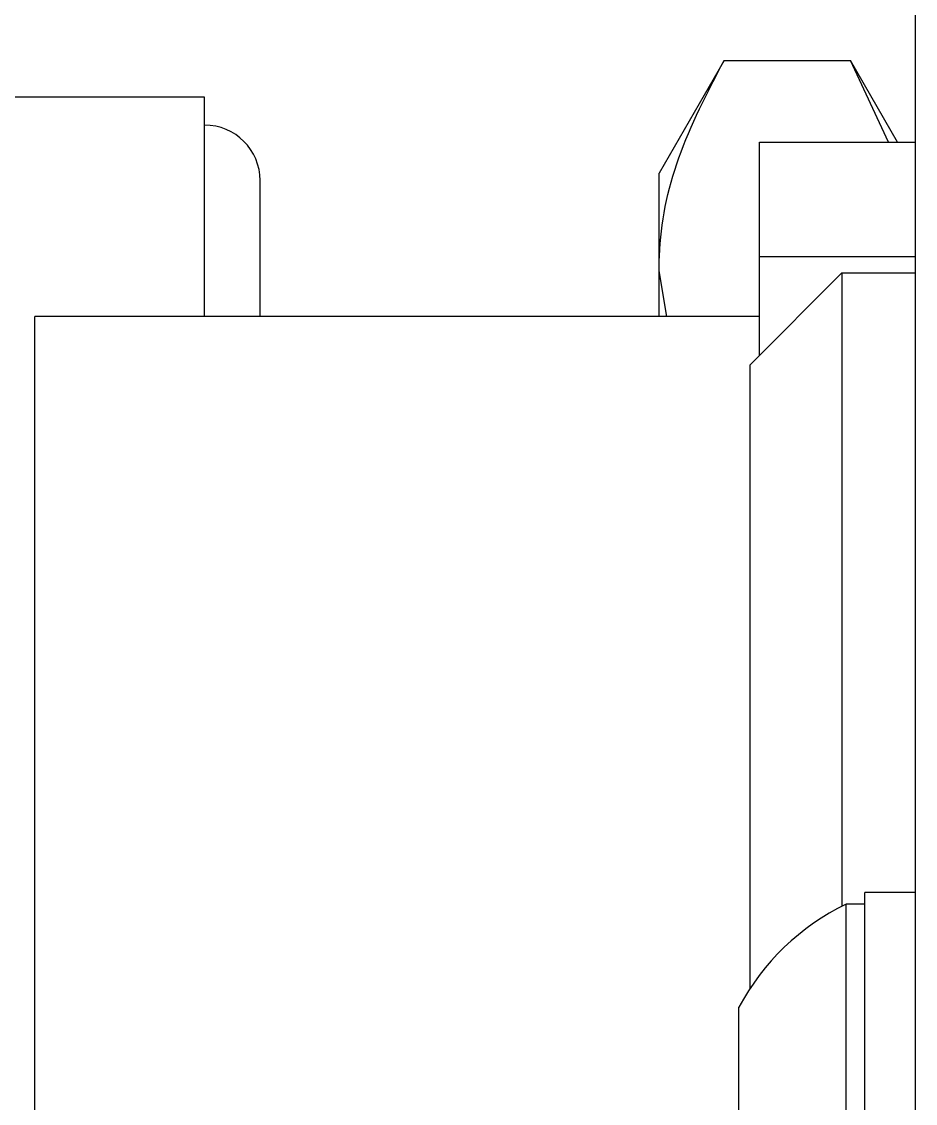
# Model space of a CAD drawing. Header units: millimetres. Extents: x 0 to 279, y 0 to 216.
# Drawn here: x 37.12 to 41.99, y 115.77 to 121.66 of the extents above; entities that cross this region are included whole.
import ezdxf

# ---------------------------------------------------------------- set-up
doc = ezdxf.new("R2010")
doc.units = ezdxf.units.MM

msp = doc.modelspace()

# ---------------------------------------------------------------- linework, layer by layer
at = {"color": 7, "linetype": 'Continuous', "lineweight": 25}
for p, q in [((41.9884, 59.3634), (41.9884, 129.3634)), ((40.9459, 121.4461), (40.5914, 120.8322)), ((40.9459, 121.4461), (41.6339, 121.4461)), ((41.891, 121.0009), (41.6339, 121.4461)), ((41.8411, 121.0009), (41.6339, 121.4461)), ((38.1142, 121.2449), (36.7807, 121.2449)), ((38.1142, 120.0509), (38.1142, 121.2449)), ((41.1384, 121.0009), (41.9884, 121.0009)), ((41.1384, 120.3759), (41.1384, 121.0009)), ((38.4165, 120.0509), (38.4165, 120.7913)), ((40.5914, 120.3004), (40.5914, 120.8322)), ((41.1384, 119.8384), (41.1384, 120.3759)), ((41.9884, 120.3759), (41.1384, 120.3759)), ((40.633, 120.0509), (40.5914, 120.3004)), ((40.5914, 120.0509), (40.5914, 120.3004)), ((41.5884, 120.2884), (41.0884, 119.7884)), ((41.5884, 120.2884), (41.5884, 116.84)), ((41.5884, 120.2884), (41.9884, 120.2884)), ((41.1384, 120.0509), (37.1884, 120.0509)), ((37.1884, 113.942), (37.1884, 120.0509)), ((41.0884, 116.393), (41.0884, 119.7884)), ((41.9884, 116.9134), (41.7134, 116.9134)), ((41.7134, 114.4134), (41.7134, 116.9134)), ((41.7134, 116.8509), (41.6103, 116.8509)), ((41.6103, 115.1528), (41.6103, 116.8509)), ((41.0259, 115.3947), (41.0259, 116.2884))]:
    msp.add_line(p, q, dxfattribs=at)
for centre, radius, start, end in [((38.1142, 120.7913), 0.3024, 0, 90), ((42.1904, 115.6634), 1.3216, 116.03726, 151.77733)]:
    msp.add_arc(centre, radius, start, end, dxfattribs=at)
msp.add_open_spline([(40.5914, 120.3004), (40.5918, 120.3276), (40.595, 120.5333), (40.6725, 120.921), (40.8542, 121.27), (40.9459, 121.4461)], degree=3, knots=[0, 0, 0, 0, 0.070105, 0.530792, 1, 1, 1, 1], dxfattribs=at)

doc.saveas('drawing.dxf')
